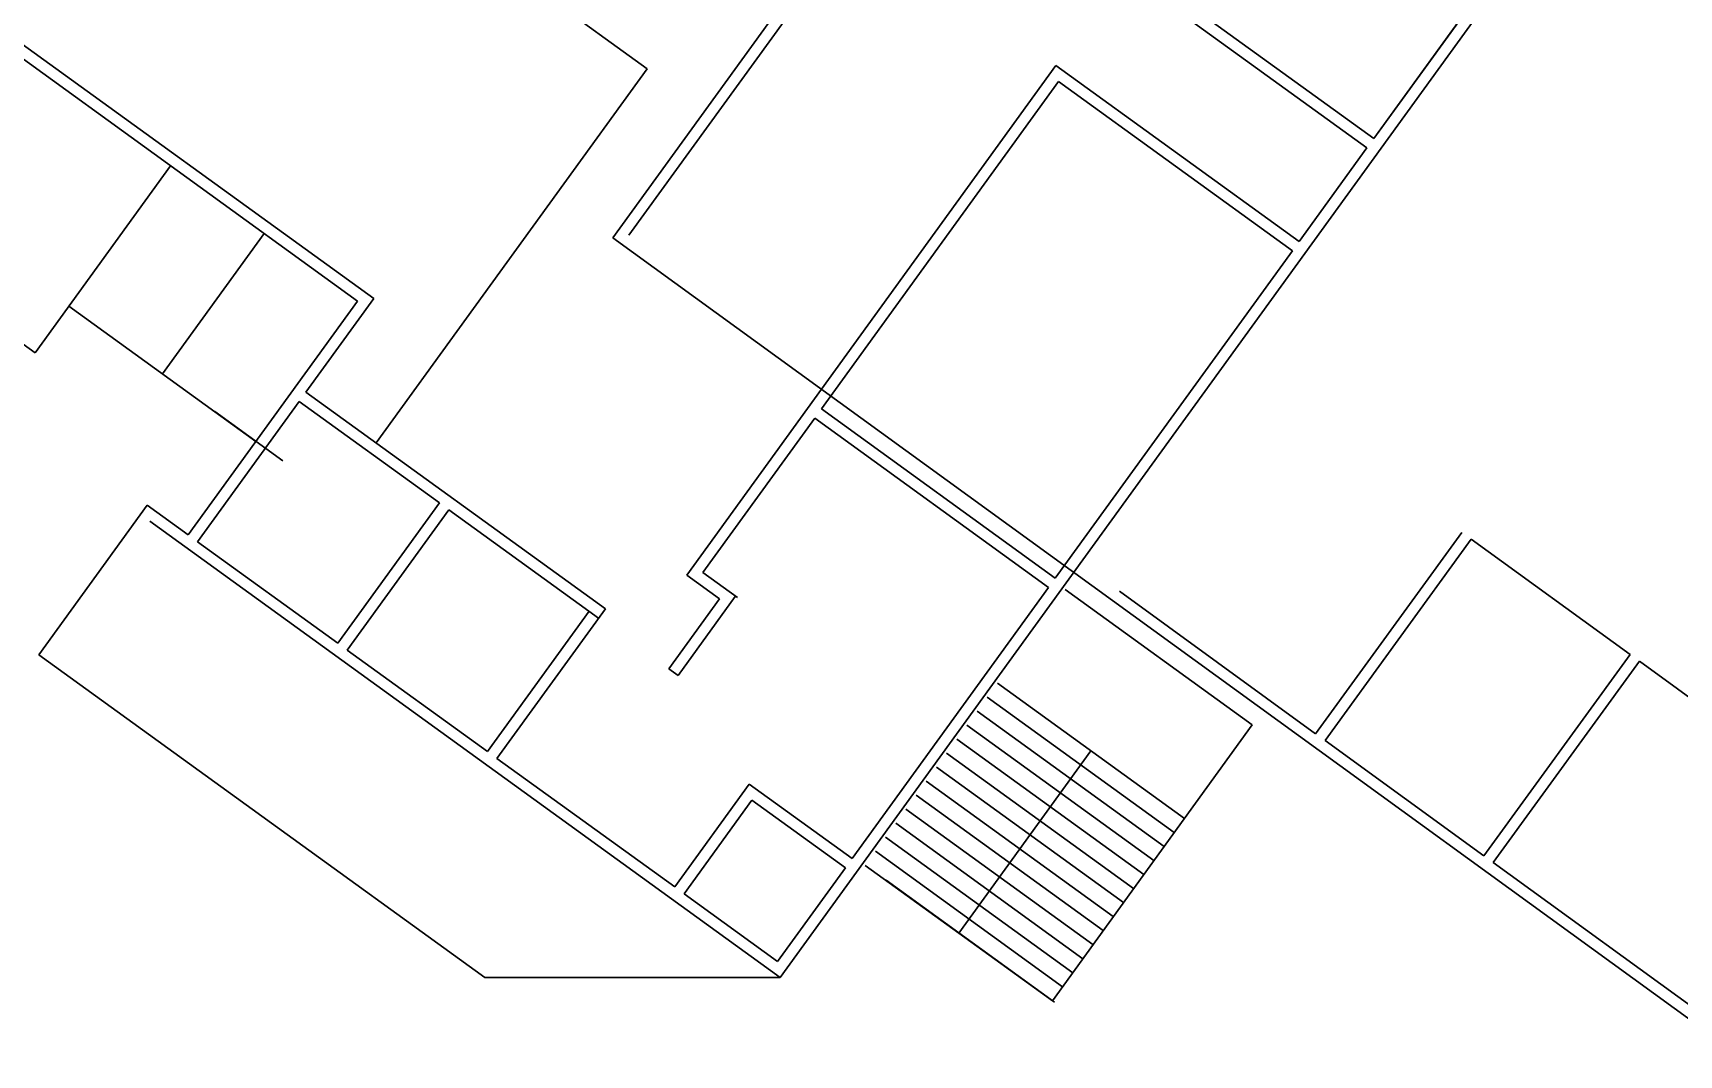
# Model space of a CAD drawing. Header units: metres. Extents: x 141303 to 146299, y 125960 to 127091.
# Drawn here: x 142131.28 to 142159.78, y 126606.72 to 126624.42 of the extents above; entities that cross this region are included whole.
import ezdxf

# ---------------------------------------------------------------- set-up
doc = ezdxf.new("R2010")
doc.units = ezdxf.units.M
doc.header["$MEASUREMENT"] = 0
doc.layers.add('NVMI_WALL', color=7, linetype='Continuous', lineweight=30)

msp = doc.modelspace()

# ---------------------------------------------------------------- linework, layer by layer
at = {"layer": 'NVMI_WALL'}
for p, q in [((142141.31962, 126620.87613), (142151.3258, 126634.69551)), ((142144.21731, 126608.05815), (142161.28531, 126631.63049)), ((142141.91245, 126623.80165), (142133.32679, 126630.01826)), ((142154.49454, 126622.59289), (142158.59985, 126628.26267)), ((142154.49454, 126622.59289), (142158.59985, 126628.26267)), ((142137.17863, 126619.82157), (142126.56807, 126627.50434)), ((142136.89935, 126619.77687), (142126.45078, 126627.34235)), ((142154.49454, 126622.59289), (142157.30961, 126626.48074)), ((142154.49454, 126622.59289), (142157.30961, 126626.48074)), ((142141.59874, 126620.92059), (142145.40728, 126626.1805)), ((142154.37725, 126622.4309), (142150.16541, 126625.48056)), ((142154.49454, 126622.59289), (142150.4447, 126625.52526)), ((142131.31361, 126618.88286), (142124.10489, 126624.10248)), ((142137.22067, 126617.3219), (142141.91245, 126623.80165)), ((142142.59991, 126615.03196), (142148.99246, 126623.86062)), ((142142.59991, 126615.03196), (142148.99246, 126623.86062)), ((142142.59991, 126615.03196), (142148.99246, 126623.86062)), ((142153.2043, 126620.81096), (142148.99246, 126623.86062)), ((142144.93185, 126617.91155), (142149.03716, 126623.58133)), ((142153.08701, 126620.64897), (142149.03716, 126623.58133)), ((142153.2043, 126620.81096), (142154.37725, 126622.4309)), ((142153.2043, 126620.81096), (142154.37725, 126622.4309)), ((142153.2043, 126620.81096), (142154.37725, 126622.4309)), ((142131.31361, 126618.88286), (142133.6595, 126622.12274)), ((142133.51999, 126618.51991), (142135.27941, 126620.94981)), ((142141.31962, 126620.87613), (142160.81596, 126606.71545)), ((142148.98169, 126614.97918), (142153.08701, 126620.64897)), ((142148.98169, 126614.97918), (142153.08701, 126620.64897)), ((142148.98169, 126614.97918), (142153.08701, 126620.64897)), ((142133.96698, 126615.72702), (142136.89935, 126619.77687)), ((142136.00569, 126618.20163), (142137.17863, 126619.82157)), ((142135.13993, 126617.34696), (142131.90008, 126619.69283)), ((142134.12897, 126615.60973), (142135.88839, 126618.03963)), ((142138.31833, 126616.2802), (142135.88839, 126618.03963)), ((142141.18952, 126614.44818), (142136.00569, 126618.20163)), ((142135.60255, 126617.01199), (142134.4278, 126617.86259)), ((142142.87919, 126615.07666), (142144.81456, 126617.74956)), ((142148.8644, 126614.81719), (142144.81456, 126617.74956)), ((142148.98169, 126614.97918), (142144.93185, 126617.91155)), ((142131.37814, 126613.65075), (142133.25486, 126616.24265)), ((142133.96698, 126615.72702), (142133.25486, 126616.24265)), ((142136.55891, 126613.85029), (142138.31833, 126616.2802)), ((142136.7209, 126613.73299), (142138.48032, 126616.1629)), ((142141.07222, 126614.28619), (142138.48032, 126616.1629)), ((142144.21731, 126608.05815), (142133.29955, 126615.96336)), ((142153.48977, 126612.28383), (142156.02263, 126615.77106)), ((142136.55891, 126613.85029), (142134.12897, 126615.60973)), ((142153.65159, 126612.1663), (142156.18445, 126615.65352)), ((142156.18445, 126615.65352), (142158.93539, 126613.65545)), ((142143.16688, 126614.62143), (142142.59991, 126615.03196)), ((142143.47905, 126614.64232), (142142.87919, 126615.07666)), ((142142.28717, 126613.40648), (142143.16688, 126614.62143)), ((142142.44917, 126613.28918), (142143.44009, 126614.65773)), ((142145.46285, 126610.11937), (142148.8644, 126614.81719)), ((142145.46285, 126610.11937), (142148.8644, 126614.81719)), ((142145.46285, 126610.11937), (142148.8644, 126614.81719)), ((142152.39048, 126612.43544), (142149.1506, 126614.78133)), ((142150.09155, 126614.75205), (142153.48977, 126612.28383)), ((142139.15081, 126611.97358), (142140.91023, 126614.40348)), ((142139.3128, 126611.85628), (142141.18952, 126614.44818)), ((142139.10199, 126608.05815), (142131.37814, 126613.65075)), ((142139.15081, 126611.97358), (142136.7209, 126613.73299)), ((142156.40253, 126610.16822), (142158.93539, 126613.65545)), ((142156.56435, 126610.05069), (142159.09721, 126613.53791)), ((142159.09721, 126613.53791), (142163.46635, 126610.36449)), ((142142.44917, 126613.28918), (142142.28717, 126613.40648)), ((142151.04159, 126610.57251), (142147.80171, 126612.9184)), ((142151.21753, 126610.8155), (142147.97766, 126613.16139)), ((142150.86565, 126610.32952), (142147.62577, 126612.67541)), ((142150.68971, 126610.08653), (142147.44983, 126612.43242)), ((142148.93029, 126607.65662), (142152.39048, 126612.43544)), ((142150.51376, 126609.84354), (142147.27389, 126612.18943)), ((142153.65159, 126612.1663), (142156.40253, 126610.16822)), ((142142.39068, 126609.62768), (142139.3128, 126611.85628)), ((142150.33782, 126609.60055), (142147.09795, 126611.94644)), ((142147.31035, 126608.82957), (142149.59759, 126611.98845)), ((142149.98594, 126609.11457), (142146.74606, 126611.46046)), ((142150.16188, 126609.35756), (142146.922, 126611.70345)), ((142142.39068, 126609.62768), (142143.68092, 126611.40961)), ((142145.46285, 126610.11937), (142143.68092, 126611.40961)), ((142149.81, 126608.87158), (142146.57012, 126611.21747)), ((142142.55268, 126609.51039), (142143.72562, 126611.13033)), ((142145.34556, 126609.95738), (142143.72562, 126611.13033)), ((142149.63405, 126608.62859), (142146.39418, 126610.97448)), ((142149.45811, 126608.3856), (142146.21824, 126610.73149)), ((142149.28217, 126608.1426), (142146.04229, 126610.4885)), ((142149.10623, 126607.89961), (142145.86635, 126610.24551)), ((142156.56435, 126610.05069), (142160.9335, 126606.87727)), ((142144.17261, 126608.33744), (142145.34556, 126609.95738)), ((142144.17261, 126608.33744), (142145.34556, 126609.95738)), ((142144.17261, 126608.33744), (142145.34556, 126609.95738)), ((142148.93029, 126607.65662), (142145.69041, 126610.00252)), ((142148.96911, 126607.6316), (142146.05101, 126609.74451)), ((142144.17261, 126608.33744), (142142.55268, 126609.51039)), ((142144.21731, 126608.05815), (142139.10199, 126608.05815))]:
    msp.add_line(p, q, dxfattribs=at)

doc.saveas('drawing.dxf')
